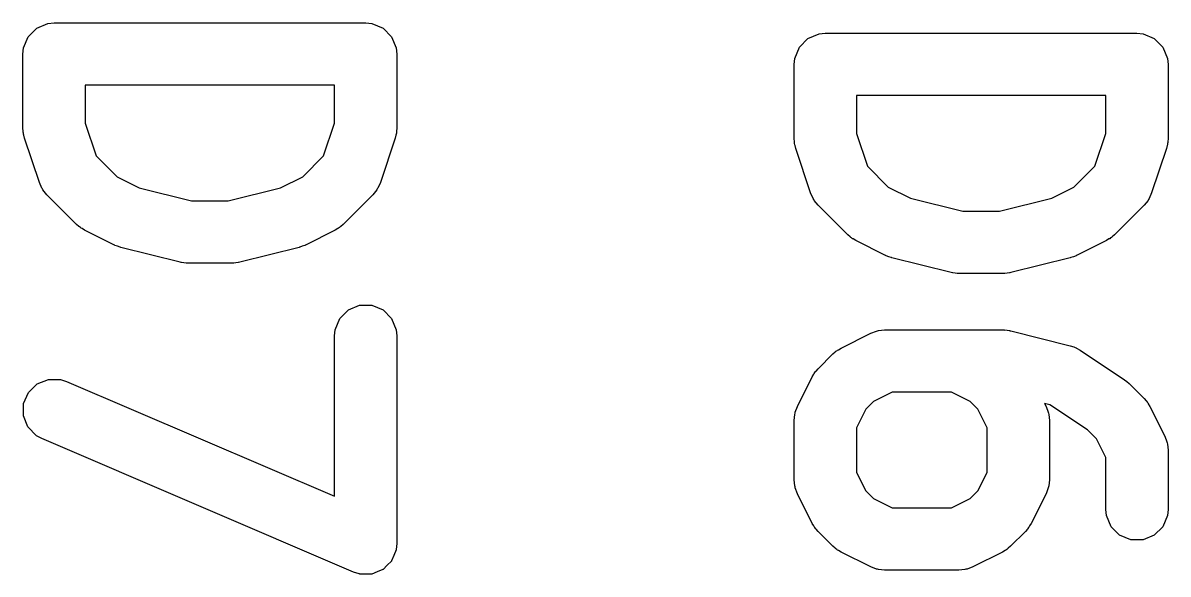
# Model space of a CAD drawing. Extents: x 90.4 to 161.7, y -143.1 to -81.8.
# Drawn here: x 134.207 to 137.881, y -111.14 to -109.371 of the extents above; entities that cross this region are included whole.
import ezdxf

# ---------------------------------------------------------------- set-up
doc = ezdxf.new("R2010")
doc.units = 0
doc.layers.add('BLACK', color=7, linetype='CONTINUOUS')

msp = doc.modelspace()

# ---------------------------------------------------------------- linework, layer by layer
at = {"layer": 'BLACK', "linetype": 'CONTINUOUS'}
for p, q in [((134.223459, -109.415156), (134.251049, -109.387566)), ((134.251049, -109.387566), (134.287097, -109.372634)), ((134.287097, -109.372634), (134.306606, -109.370713)), ((134.306606, -109.370713), (135.306606, -109.370713)), ((135.306606, -109.370713), (135.326115, -109.372634)), ((135.326115, -109.372634), (135.362163, -109.387566)), ((135.362163, -109.387566), (135.389753, -109.415156)), ((134.208527, -109.451204), (134.223459, -109.415156)), ((135.389753, -109.415156), (135.404685, -109.451204)), ((136.698087, -109.448597), (136.725677, -109.421007)), ((136.725677, -109.421007), (136.761725, -109.406075)), ((136.761725, -109.406075), (136.781234, -109.404154)), ((136.781234, -109.404154), (137.781234, -109.404154)), ((137.781234, -109.404154), (137.800743, -109.406075)), ((137.800743, -109.406075), (137.836791, -109.421007)), ((137.836791, -109.421007), (137.864381, -109.448597)), ((134.206606, -109.470713), (134.208527, -109.451204)), ((135.404685, -109.451204), (135.406606, -109.470713)), ((136.683155, -109.484645), (136.698087, -109.448597)), ((137.864381, -109.448597), (137.879313, -109.484645)), ((134.206606, -109.708808), (134.206606, -109.470713)), ((135.406606, -109.470713), (135.406606, -109.708808)), ((136.681234, -109.504154), (136.683155, -109.484645)), ((137.879313, -109.484645), (137.881234, -109.504154)), ((136.681234, -109.742249), (136.681234, -109.504154)), ((137.881234, -109.504154), (137.881234, -109.742249)), ((135.206606, -109.570713), (134.406606, -109.570713)), ((134.406606, -109.570713), (134.406606, -109.69258)), ((135.206606, -109.692581), (135.206606, -109.570713)), ((137.681234, -109.604154), (136.881234, -109.604154)), ((136.881234, -109.604154), (136.881234, -109.726021)), ((137.681234, -109.726022), (137.681234, -109.604154)), ((134.207578, -109.718681), (134.206606, -109.708808)), ((134.207391, -109.721316), (134.207578, -109.718681)), ((134.208178, -109.724779), (134.207391, -109.721316)), ((134.406606, -109.69258), (134.441628, -109.797645)), ((135.171584, -109.797645), (135.206606, -109.692581)), ((135.405821, -109.721316), (135.405033, -109.724779)), ((135.406606, -109.708808), (135.405633, -109.718681)), ((135.405633, -109.718681), (135.405821, -109.721316)), ((134.208527, -109.728317), (134.208178, -109.724779)), ((134.209538, -109.730758), (134.208527, -109.728317)), ((134.211738, -109.740431), (134.209538, -109.730758)), ((134.259358, -109.883289), (134.211738, -109.740431)), ((135.401474, -109.740431), (135.353855, -109.883288)), ((135.403673, -109.730758), (135.401474, -109.740431)), ((135.404685, -109.728317), (135.403673, -109.730758)), ((135.405033, -109.724779), (135.404685, -109.728317)), ((136.682206, -109.752122), (136.681234, -109.742249)), ((136.682019, -109.754757), (136.682206, -109.752122)), ((136.682806, -109.75822), (136.682019, -109.754757)), ((136.683155, -109.761758), (136.682806, -109.75822)), ((136.881234, -109.726021), (136.916256, -109.831086)), ((137.646212, -109.831086), (137.681234, -109.726022)), ((137.879661, -109.75822), (137.879313, -109.761758)), ((137.880449, -109.754757), (137.879661, -109.75822)), ((137.881234, -109.742249), (137.880261, -109.752122)), ((137.880261, -109.752122), (137.880449, -109.754757)), ((134.441628, -109.797645), (134.508701, -109.864718)), ((135.104512, -109.864717), (135.171584, -109.797645)), ((136.684166, -109.764199), (136.683155, -109.761758)), ((136.686366, -109.773872), (136.684166, -109.764199)), ((136.733986, -109.91673), (136.686366, -109.773872)), ((137.876102, -109.773872), (137.828483, -109.916729)), ((137.878301, -109.764199), (137.876102, -109.773872)), ((137.879313, -109.761758), (137.878301, -109.764199)), ((136.916256, -109.831086), (136.983329, -109.898159)), ((137.57914, -109.898158), (137.646212, -109.831086)), ((134.508701, -109.864718), (134.579606, -109.90017)), ((135.033606, -109.90017), (135.104512, -109.864717)), ((134.26735, -109.901189), (134.259358, -109.883289)), ((134.269704, -109.903903), (134.26735, -109.901189)), ((134.271079, -109.907222), (134.269704, -109.903903)), ((134.283515, -109.922376), (134.271079, -109.907222)), ((134.579606, -109.90017), (134.747487, -109.942141)), ((134.865725, -109.942141), (135.033606, -109.90017)), ((135.342134, -109.907222), (135.329698, -109.922376)), ((135.343508, -109.903903), (135.342134, -109.907222)), ((135.345864, -109.901188), (135.343508, -109.903903)), ((135.353855, -109.883288), (135.345864, -109.901188)), ((136.983329, -109.898159), (137.054234, -109.933611)), ((137.508234, -109.933611), (137.57914, -109.898158)), ((134.378753, -110.017614), (134.283515, -109.922376)), ((134.747487, -109.942141), (134.865725, -109.942141)), ((135.329698, -109.922376), (135.23446, -110.017614)), ((136.741978, -109.93463), (136.733986, -109.91673)), ((136.744332, -109.937344), (136.741978, -109.93463)), ((136.745707, -109.940663), (136.744332, -109.937344)), ((136.758143, -109.955817), (136.745707, -109.940663)), ((137.054234, -109.933611), (137.222115, -109.975582)), ((137.340353, -109.975582), (137.508234, -109.933611)), ((137.816762, -109.940663), (137.804326, -109.955817)), ((137.818136, -109.937344), (137.816762, -109.940663)), ((137.820492, -109.934629), (137.818136, -109.937344)), ((137.828483, -109.916729), (137.820492, -109.934629)), ((136.853381, -110.051055), (136.758143, -109.955817)), ((137.222115, -109.975582), (137.340353, -109.975582)), ((137.804326, -109.955817), (137.709088, -110.051055)), ((134.386419, -110.023905), (134.378753, -110.017614)), ((135.23446, -110.017614), (135.226789, -110.023908)), ((134.388152, -110.025903), (134.386419, -110.023905)), ((134.391163, -110.027798), (134.388152, -110.025903)), ((134.393907, -110.03005), (134.391163, -110.027798)), ((134.396344, -110.031059), (134.393907, -110.03005)), ((134.404743, -110.036346), (134.396344, -110.031059)), ((134.49998, -110.083965), (134.404743, -110.036346)), ((135.20847, -110.036346), (135.113232, -110.083965)), ((135.216866, -110.03106), (135.20847, -110.036346)), ((135.219306, -110.03005), (135.216866, -110.03106)), ((135.222052, -110.027796), (135.219306, -110.03005)), ((135.22506, -110.025903), (135.222052, -110.027796)), ((135.226789, -110.023908), (135.22506, -110.025903)), ((136.861047, -110.057346), (136.853381, -110.051055)), ((137.709088, -110.051055), (137.701417, -110.057349)), ((134.501408, -110.084511), (134.49998, -110.083965)), ((134.501988, -110.084941), (134.501408, -110.084511)), ((134.510164, -110.087862), (134.501988, -110.084941)), ((134.518289, -110.090971), (134.510164, -110.087862)), ((134.519009, -110.091022), (134.518289, -110.090971)), ((134.520448, -110.091536), (134.519009, -110.091022)), ((134.710924, -110.139155), (134.520448, -110.091536)), ((135.092764, -110.091536), (134.902289, -110.139155)), ((135.094201, -110.091022), (135.092764, -110.091536)), ((135.094924, -110.090971), (135.094201, -110.091022)), ((135.103048, -110.087862), (135.094924, -110.090971)), ((135.111225, -110.084941), (135.103048, -110.087862)), ((135.111805, -110.08451), (135.111225, -110.084941)), ((135.113232, -110.083965), (135.111805, -110.08451)), ((136.86278, -110.059344), (136.861047, -110.057346)), ((136.865791, -110.061239), (136.86278, -110.059344)), ((136.868535, -110.063491), (136.865791, -110.061239)), ((136.870972, -110.0645), (136.868535, -110.063491)), ((136.879371, -110.069787), (136.870972, -110.0645)), ((136.974608, -110.117406), (136.879371, -110.069787)), ((137.683098, -110.069787), (137.58786, -110.117406)), ((137.691494, -110.064501), (137.683098, -110.069787)), ((137.693934, -110.063491), (137.691494, -110.064501)), ((137.69668, -110.061237), (137.693934, -110.063491)), ((137.699688, -110.059344), (137.69668, -110.061237)), ((137.701417, -110.057349), (137.699688, -110.059344)), ((136.976036, -110.117952), (136.974608, -110.117406)), ((136.976616, -110.118382), (136.976036, -110.117952)), ((136.984792, -110.121303), (136.976616, -110.118382)), ((136.992917, -110.124412), (136.984792, -110.121303)), ((136.993637, -110.124463), (136.992917, -110.124412)), ((136.995076, -110.124977), (136.993637, -110.124463)), ((137.185552, -110.172596), (136.995076, -110.124977)), ((137.567392, -110.124977), (137.376917, -110.172596)), ((137.568829, -110.124463), (137.567392, -110.124977)), ((137.569552, -110.124412), (137.568829, -110.124463)), ((137.577676, -110.121303), (137.569552, -110.124412)), ((137.585853, -110.118382), (137.577676, -110.121303)), ((137.586433, -110.117951), (137.585853, -110.118382)), ((137.58786, -110.117406), (137.586433, -110.117951)), ((134.714305, -110.139655), (134.710924, -110.139155)), ((134.715669, -110.14022), (134.714305, -110.139655)), ((134.723019, -110.140943), (134.715669, -110.14022)), ((134.730317, -110.142023), (134.723019, -110.140943)), ((134.731775, -110.141805), (134.730317, -110.142023)), ((134.735178, -110.142141), (134.731775, -110.141805)), ((134.878035, -110.142141), (134.735178, -110.142141)), ((134.881437, -110.141805), (134.878035, -110.142141)), ((134.882896, -110.142023), (134.881437, -110.141805)), ((134.890193, -110.140943), (134.882896, -110.142023)), ((134.897544, -110.14022), (134.890193, -110.140943)), ((134.898907, -110.139655), (134.897544, -110.14022)), ((134.902289, -110.139155), (134.898907, -110.139655)), ((137.188933, -110.173096), (137.185552, -110.172596)), ((137.190297, -110.173661), (137.188933, -110.173096)), ((137.197647, -110.174384), (137.190297, -110.173661)), ((137.204945, -110.175464), (137.197647, -110.174384)), ((137.206403, -110.175246), (137.204945, -110.175464)), ((137.209806, -110.175582), (137.206403, -110.175246)), ((137.352663, -110.175582), (137.209806, -110.175582)), ((137.356065, -110.175246), (137.352663, -110.175582)), ((137.357524, -110.175464), (137.356065, -110.175246)), ((137.364821, -110.174384), (137.357524, -110.175464)), ((137.372172, -110.173661), (137.364821, -110.174384)), ((137.373535, -110.173096), (137.372172, -110.173661)), ((137.376917, -110.172596), (137.373535, -110.173096)), ((135.223459, -110.319918), (135.251049, -110.292328)), ((135.251049, -110.292328), (135.287097, -110.277396)), ((135.287097, -110.277396), (135.326115, -110.277396)), ((135.326115, -110.277396), (135.362163, -110.292328)), ((135.362163, -110.292328), (135.389753, -110.319918)), ((135.208527, -110.355966), (135.223459, -110.319918)), ((135.389753, -110.319918), (135.404685, -110.355966)), ((135.206606, -110.375475), (135.208527, -110.355966)), ((135.206606, -110.890486), (135.206606, -110.375475)), ((135.404685, -110.355966), (135.406606, -110.375475)), ((135.406606, -110.375475), (135.406606, -111.042141)), ((136.831752, -110.414711), (136.926989, -110.367092)), ((136.926989, -110.367092), (136.945298, -110.360086)), ((136.945298, -110.360086), (136.948881, -110.359831)), ((136.948881, -110.359831), (136.952202, -110.358456)), ((136.952202, -110.358456), (136.971711, -110.356535)), ((136.971711, -110.356535), (137.352663, -110.356535)), ((137.352663, -110.356535), (137.356065, -110.35687)), ((137.356065, -110.35687), (137.357524, -110.356653)), ((137.357524, -110.356653), (137.364821, -110.357732)), ((137.364821, -110.357732), (137.372172, -110.358456)), ((137.372172, -110.358456), (137.373535, -110.35902)), ((137.373535, -110.35902), (137.376917, -110.359521)), ((137.376917, -110.359521), (137.567392, -110.40714)), ((136.818169, -110.42326), (136.820915, -110.421007)), ((136.820915, -110.421007), (136.823355, -110.419996)), ((136.823355, -110.419996), (136.831752, -110.414711)), ((137.567392, -110.40714), (137.578887, -110.411246)), ((137.578887, -110.411246), (137.581311, -110.411726)), ((137.581311, -110.411726), (137.583507, -110.412897)), ((137.583507, -110.412897), (137.585853, -110.413735)), ((137.585853, -110.413735), (137.587839, -110.415206)), ((137.587839, -110.415206), (137.598609, -110.420949)), ((137.598609, -110.420949), (137.741466, -110.516187)), ((136.758143, -110.481062), (136.805762, -110.433444)), ((136.805762, -110.433444), (136.813428, -110.427151)), ((136.813428, -110.427151), (136.815161, -110.425154)), ((136.815161, -110.425154), (136.818169, -110.42326)), ((136.745707, -110.496216), (136.74796, -110.49347)), ((136.74796, -110.49347), (136.749855, -110.49046)), ((136.749855, -110.49046), (136.751851, -110.488728)), ((136.751851, -110.488728), (136.758143, -110.481062)), ((134.224142, -110.557003), (134.252067, -110.529752)), ((134.252067, -110.529752), (134.288294, -110.515261)), ((134.288294, -110.515261), (134.32731, -110.515736)), ((134.32731, -110.515736), (134.345998, -110.521655)), ((134.345998, -110.521655), (135.206606, -110.890486)), ((136.691792, -110.602289), (136.739412, -110.507051)), ((136.739412, -110.507051), (136.744696, -110.498655)), ((136.744696, -110.498655), (136.745707, -110.496216)), ((137.741466, -110.516187), (137.74152, -110.516231)), ((137.74152, -110.516231), (137.741553, -110.516245)), ((137.741553, -110.516245), (137.749084, -110.522425)), ((137.749084, -110.522425), (137.756633, -110.528607)), ((137.756633, -110.528607), (137.756652, -110.528636)), ((137.756652, -110.528636), (137.756707, -110.528681)), ((137.756707, -110.528681), (137.804325, -110.5763)), ((134.208772, -110.592866), (134.224142, -110.557003)), ((136.995318, -110.556535), (136.935708, -110.586339)), ((137.186199, -110.556535), (136.995318, -110.556535)), ((137.245808, -110.58634), (137.186199, -110.556535)), ((134.208297, -110.631882), (134.208772, -110.592866)), ((136.684785, -110.620597), (136.691792, -110.602289)), ((136.935708, -110.586339), (136.911037, -110.61101)), ((137.270477, -110.611008), (137.245808, -110.58634)), ((137.502081, -110.596967), (137.484918, -110.592676)), ((137.484918, -110.592676), (137.489725, -110.602289)), ((137.489725, -110.602289), (137.496731, -110.620598)), ((137.622285, -110.677103), (137.502081, -110.596967)), ((137.804325, -110.5763), (137.810617, -110.583966)), ((137.810617, -110.583966), (137.812615, -110.585699)), ((137.812615, -110.585699), (137.814508, -110.588707)), ((137.814508, -110.588707), (137.816762, -110.591453)), ((137.816762, -110.591453), (137.817772, -110.593893)), ((137.817772, -110.593893), (137.823058, -110.60229)), ((137.823058, -110.60229), (137.870677, -110.697527)), ((134.222788, -110.668109), (134.208297, -110.631882)), ((136.681234, -110.647011), (136.683155, -110.627502)), ((136.683155, -110.627502), (136.68453, -110.624182)), ((136.68453, -110.624182), (136.684785, -110.620597)), ((136.911037, -110.61101), (136.881234, -110.670617)), ((137.300282, -110.670618), (137.270477, -110.611008)), ((137.496731, -110.620598), (137.496985, -110.624181)), ((137.496985, -110.624181), (137.498361, -110.627502)), ((137.498361, -110.627502), (137.500282, -110.647011)), ((134.250039, -110.696034), (134.222788, -110.668109)), ((136.681234, -110.837487), (136.681234, -110.647011)), ((136.881234, -110.670617), (136.881234, -110.81388)), ((137.300282, -110.81388), (137.300282, -110.670618)), ((137.500282, -110.647011), (137.500282, -110.837487)), ((137.651429, -110.706246), (137.622285, -110.677103)), ((134.267214, -110.705485), (134.250039, -110.696034)), ((135.267214, -111.134055), (134.267214, -110.705485)), ((137.681234, -110.765856), (137.651429, -110.706246)), ((137.870677, -110.697527), (137.877683, -110.715836)), ((137.877683, -110.715836), (137.877937, -110.719419)), ((137.877937, -110.719419), (137.879313, -110.72274)), ((137.879313, -110.72274), (137.881234, -110.742249)), ((137.881234, -110.742249), (137.881234, -110.932725)), ((137.681234, -110.932725), (137.681234, -110.765856)), ((136.881234, -110.81388), (136.911037, -110.873487)), ((137.270477, -110.873489), (137.300282, -110.81388)), ((136.683155, -110.856996), (136.681234, -110.837487)), ((136.68453, -110.860315), (136.683155, -110.856996)), ((136.684785, -110.863901), (136.68453, -110.860315)), ((137.496985, -110.860316), (137.496731, -110.8639)), ((137.498361, -110.856996), (137.496985, -110.860316)), ((137.500282, -110.837487), (137.498361, -110.856996)), ((136.691792, -110.882209), (136.684785, -110.863901)), ((136.739412, -110.977447), (136.691792, -110.882209)), ((136.911037, -110.873487), (136.935708, -110.898158)), ((136.935708, -110.898158), (136.995318, -110.927963)), ((137.186199, -110.927963), (137.245808, -110.898157)), ((137.245808, -110.898157), (137.270477, -110.873489)), ((137.489725, -110.882209), (137.442106, -110.977446)), ((137.496731, -110.8639), (137.489725, -110.882209)), ((136.995318, -110.927963), (137.186199, -110.927963)), ((137.683155, -110.952234), (137.681234, -110.932725)), ((137.881234, -110.932725), (137.879313, -110.952234)), ((137.698087, -110.988282), (137.683155, -110.952234)), ((137.879313, -110.952234), (137.864381, -110.988282)), ((136.744696, -110.985842), (136.739412, -110.977447)), ((136.745707, -110.988282), (136.744696, -110.985842)), ((136.74796, -110.991027), (136.745707, -110.988282)), ((136.749855, -110.994038), (136.74796, -110.991027)), ((136.751851, -110.995769), (136.749855, -110.994038)), ((136.758143, -111.003436), (136.751851, -110.995769)), ((136.805762, -111.051054), (136.758143, -111.003436)), ((137.423373, -111.003436), (137.375755, -111.051055)), ((137.429665, -110.995769), (137.423373, -111.003436)), ((137.431663, -110.994037), (137.429665, -110.995769)), ((137.433556, -110.991028), (137.431663, -110.994037)), ((137.43581, -110.988283), (137.433556, -110.991028)), ((137.43682, -110.985842), (137.43581, -110.988283)), ((137.442106, -110.977446), (137.43682, -110.985842)), ((137.725677, -111.015872), (137.698087, -110.988282)), ((137.864381, -110.988282), (137.836791, -111.015872)), ((135.406606, -111.042141), (135.404685, -111.06165)), ((137.761725, -111.030804), (137.725677, -111.015872)), ((137.800743, -111.030804), (137.761725, -111.030804)), ((137.836791, -111.015872), (137.800743, -111.030804)), ((135.397008, -111.080181), (135.389753, -111.097698)), ((135.404439, -111.062844), (135.397008, -111.080181)), ((135.404446, -111.062225), (135.404439, -111.062844)), ((135.404685, -111.06165), (135.404446, -111.062225)), ((136.813428, -111.057346), (136.805762, -111.051054)), ((136.815161, -111.059344), (136.813428, -111.057346)), ((136.818169, -111.061237), (136.815161, -111.059344)), ((136.820915, -111.063491), (136.818169, -111.061237)), ((136.823355, -111.064501), (136.820915, -111.063491)), ((136.831752, -111.069787), (136.823355, -111.064501)), ((136.926989, -111.117406), (136.831752, -111.069787)), ((137.349765, -111.069787), (137.254527, -111.117406)), ((137.358161, -111.064501), (137.349765, -111.069787)), ((137.360601, -111.063491), (137.358161, -111.064501)), ((137.363347, -111.061237), (137.360601, -111.063491)), ((137.366355, -111.059344), (137.363347, -111.061237)), ((137.368084, -111.057349), (137.366355, -111.059344)), ((137.375755, -111.051055), (137.368084, -111.057349)), ((135.375542, -111.111908), (135.362163, -111.125288)), ((135.389069, -111.098708), (135.375542, -111.111908)), ((135.389313, -111.098137), (135.389069, -111.098708)), ((135.389753, -111.097698), (135.389313, -111.098137)), ((136.945298, -111.124412), (136.926989, -111.117406)), ((137.254527, -111.117406), (137.236219, -111.124412)), ((135.285902, -111.139975), (135.267214, -111.134055)), ((135.286523, -111.139982), (135.285902, -111.139975)), ((135.287097, -111.14022), (135.286523, -111.139982)), ((135.306026, -111.14022), (135.287097, -111.14022)), ((135.324917, -111.14045), (135.306026, -111.14022)), ((135.325492, -111.14022), (135.324917, -111.14045)), ((135.326115, -111.14022), (135.325492, -111.14022)), ((135.343625, -111.132966), (135.326115, -111.14022)), ((135.361145, -111.125959), (135.343625, -111.132966)), ((135.361588, -111.125525), (135.361145, -111.125959)), ((135.362163, -111.125288), (135.361588, -111.125525)), ((136.948881, -111.124666), (136.945298, -111.124412)), ((136.952202, -111.126042), (136.948881, -111.124666)), ((136.971711, -111.127963), (136.952202, -111.126042)), ((137.209806, -111.127963), (136.971711, -111.127963)), ((137.229315, -111.126042), (137.209806, -111.127963)), ((137.232635, -111.124666), (137.229315, -111.126042)), ((137.236219, -111.124412), (137.232635, -111.124666))]:
    msp.add_line(p, q, dxfattribs=at)

doc.saveas('drawing.dxf')
